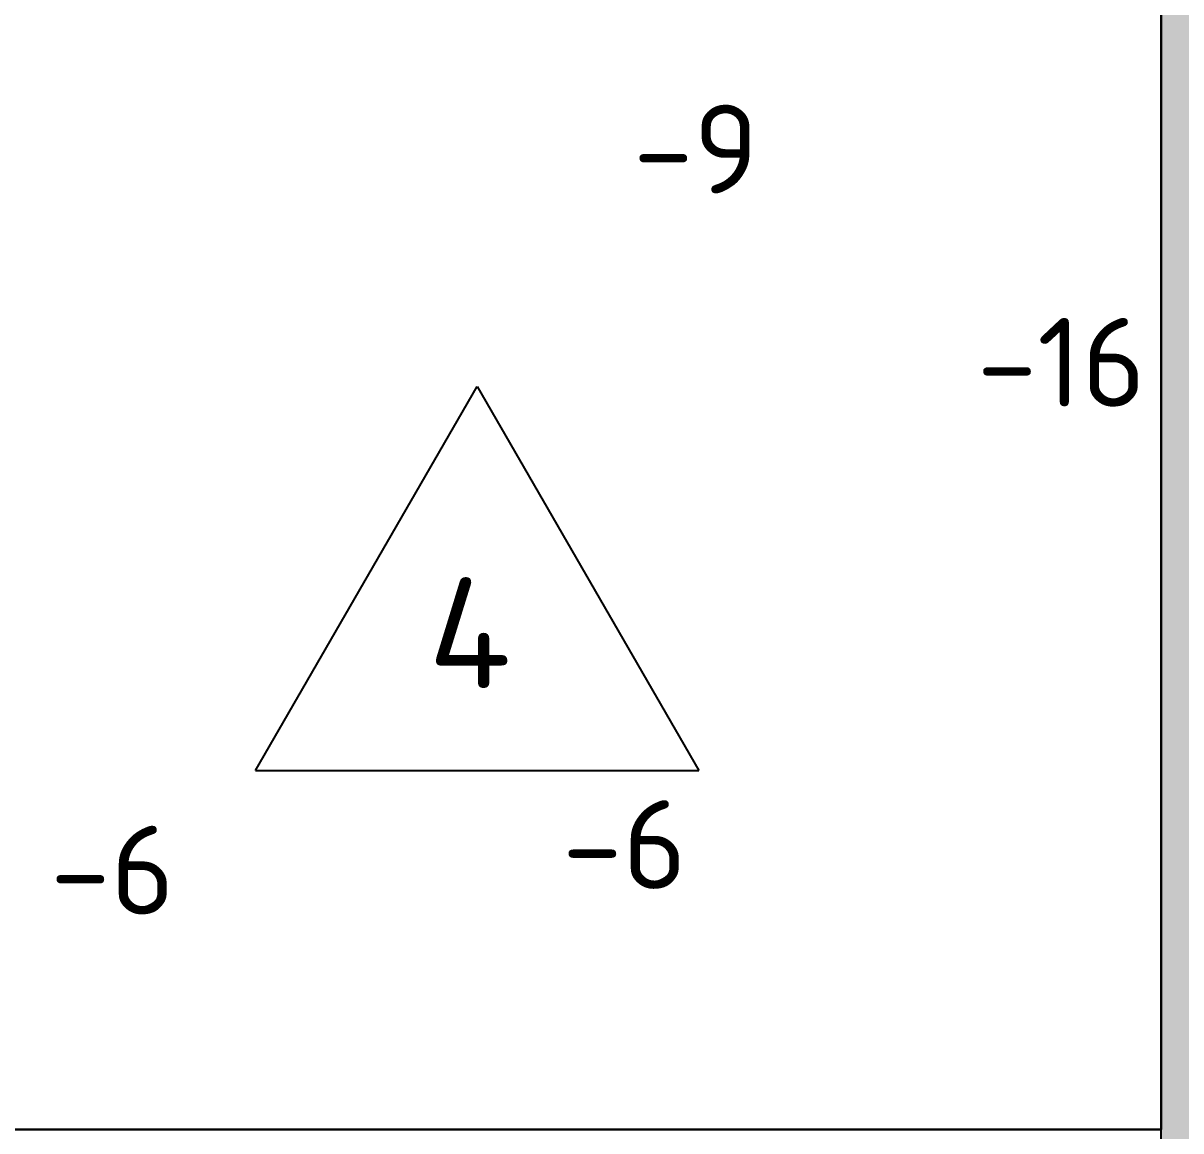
# Model space of a CAD drawing. Header units: metres. Extents: x -2111 to 158, y 19 to 1277.
# Drawn here: x 59.055 to 61.665, y 21.488 to 23.986 of the extents above; entities that cross this region are included whole.
import ezdxf
from ezdxf.enums import TextEntityAlignment as Align

# ---------------------------------------------------------------- set-up
doc = ezdxf.new("R2010")
doc.units = ezdxf.units.M
for name, color, linetype in [('01', 123, 'Continuous'), ('высотные отклонения', 7, 'Continuous'), ('Стены', 7, 'Continuous')]:
    doc.layers.add(name, color=color, linetype=linetype)
doc.layers.add('_5-1_Площадь помещений', color=2, linetype='Continuous', plot=False)
doc.layers.add('ГКЛ (контур)', color=255, linetype='Continuous', plot=False)
doc.layers.add('Стены штриховка', color=7, linetype='Continuous', lineweight=9)
doc.styles.add('Норм 2.5', font='isocpeur.ttf', dxfattribs={"height": 2.5})

# ---------------------------------------------------------------- blocks, each defined once
blk = doc.blocks.new('Номер_помещения')
blk.add_wipeout([(-5, 0), (0, 8.659999999999854), (5, 0)])
for p, q in [((-5, 0), (0, 8.659999999999854)), ((0, 8.659999999999854), (5, 0)), ((-5, 0), (5, 0))]:
    blk.add_line(p, q)
at = {"style": 'Норм 2.5'}
blk.add_attdef('НОМЕР', text='', height=2.5, dxfattribs=at).set_placement((-0.1712660301878657, 3.102129743254984), align=Align.MIDDLE_CENTER)

msp = doc.modelspace()

# ---------------------------------------------------------------- hatches: boundary and pattern name
at = {"layer": 'Стены штриховка'}
h = msp.add_hatch(dxfattribs=at)
h.set_pattern_fill('ASHLER', color=256, scale=0.2, angle=270, pattern_type=2)
h.set_pattern_definition([(315, (-64.61927968391865, 21.65925792223561), (0.07071067811865477, 0.07071067811865474), []), (315, (-64.54857968391843, 21.65925792223561), (0.07071067811865477, 0.07071067811865474), [0.05, -0.05])])
h.paths.add_polyline_path([(67.79063292777573, 24.33146920132685), (65.090632927775, 24.33146920132685), (65.090632927775, 24.03146920132667), (67.79063292777573, 24.0314692013269)])
h.paths.add_polyline_path([(61.77079376619986, 27.46146920132674), (61.62054385153533, 27.46146920132674), (61.62054385153533, 21.20646920132685), (61.77079376619986, 21.20646920132685)])
h.paths.add_polyline_path([(58.56054385153584, 27.46146920132674), (58.41029393687313, 27.46146920132674), (58.41029393687313, 21.20646920132685), (58.56054385153584, 21.20646920132685)])
h.paths.add_polyline_path([(55.62129393687246, 27.46146920132674), (55.47104402220975, 27.46146920132674), (55.47104402220975, 21.20646920132685), (55.62129393687246, 21.20646920132685)])
h.paths.add_polyline_path([(52.9360440222099, 27.45546920132688), (52.78579410754537, 27.45546920132688), (52.78579410754537, 21.20646920132685), (52.9360440222099, 21.20646920132685)])
h.paths.add_polyline_path([(49.75579410754654, 27.45546920132688), (49.60554419288201, 27.45546920132688), (49.60554419288201, 21.20646920132685), (49.75579410754654, 21.20646920132685)])
h.paths.add_polyline_path([(46.52588284243939, 27.46146920132674), (46.37563292777486, 27.46146920132674), (46.37563292777486, 21.2189692013269), (46.52588284243939, 21.2189692013269)])
h.paths.add_polyline_path([(58.47445957459058, 26.70421364192657), (58.4393948595789, 26.70421364192657), (58.4393948595789, 26.99857387814723), (58.47445957459058, 26.99857387814723)], flags=16)

# ---------------------------------------------------------------- linework, layer by layer
at = {"layer": '_5-1_Площадь помещений'}
msp.add_lwpolyline([(58.56054385153584, 27.0884692012487), (58.87954385147532, 27.08846920136784), (58.87954385147532, 27.46146920132674), (61.62054385153533, 27.46146920132674), (61.62054385153533, 27.1911379612809), (61.36654385153633, 27.1911379612809), (61.36654385153633, 26.71313796128084), (61.62054385153533, 26.71313796128084), (61.62054385153533, 21.49050450508162), (58.89025731760375, 21.49050450508162), (58.89025731760375, 21.60050450508152), (58.56054385153584, 21.60050450508152), (58.56054384948402, 27.0884692012487)], dxfattribs=at)
at = {"layer": 'ГКЛ (контур)'}
msp.add_lwpolyline([(58.56054385153584, 21.60050450508152), (58.89025731760375, 21.60042633381727), (58.89025731760375, 21.49050450508162), (61.62054385153533, 21.49050450508162)], dxfattribs=at)
at = {"layer": 'Стены'}
msp.add_lwpolyline([(61.62054385153533, 27.46146920132674), (61.77079376619986, 27.46146920132674), (61.77079376619986, 21.20646920132685), (61.62054385153533, 21.20646920132685)], close=True, dxfattribs=at)

# ---------------------------------------------------------------- next in the draw order: block references
at = {"layer": '01', "xscale": 0.1, "yscale": 0.1, "zscale": 0.1}
msp.add_blockref('Номер_помещения', (60.07874542779336, 22.30055670064394), dxfattribs=at).add_auto_attribs({'НОМЕР': '4'})

# ---------------------------------------------------------------- next in the draw order: texts
at = {"layer": 'высотные отклонения', "char_height": 0.2, "width": 0.2, "attachment_point": 5, "style": 'Норм 2.5', "bg_fill": 3, "box_fill_scale": 1.1, "bg_fill_color": 256, "bg_fill_true_color": 13158600, "bg_fill_transparency": 0}
for s, insert in [('-9', (60.5719279836722, 23.70185481917175, 24.5414)), ('-16', (61.39584816471598, 23.22092895223859, 24.5337)), ('-6', (60.41078299347908, 22.13347037263587, 24.5444)), ('-6', (59.25622371332779, 22.07587107909391, 24.5445))]:
    msp.add_mtext(s, dxfattribs=dict(at, insert=insert))

doc.saveas('drawing.dxf')
